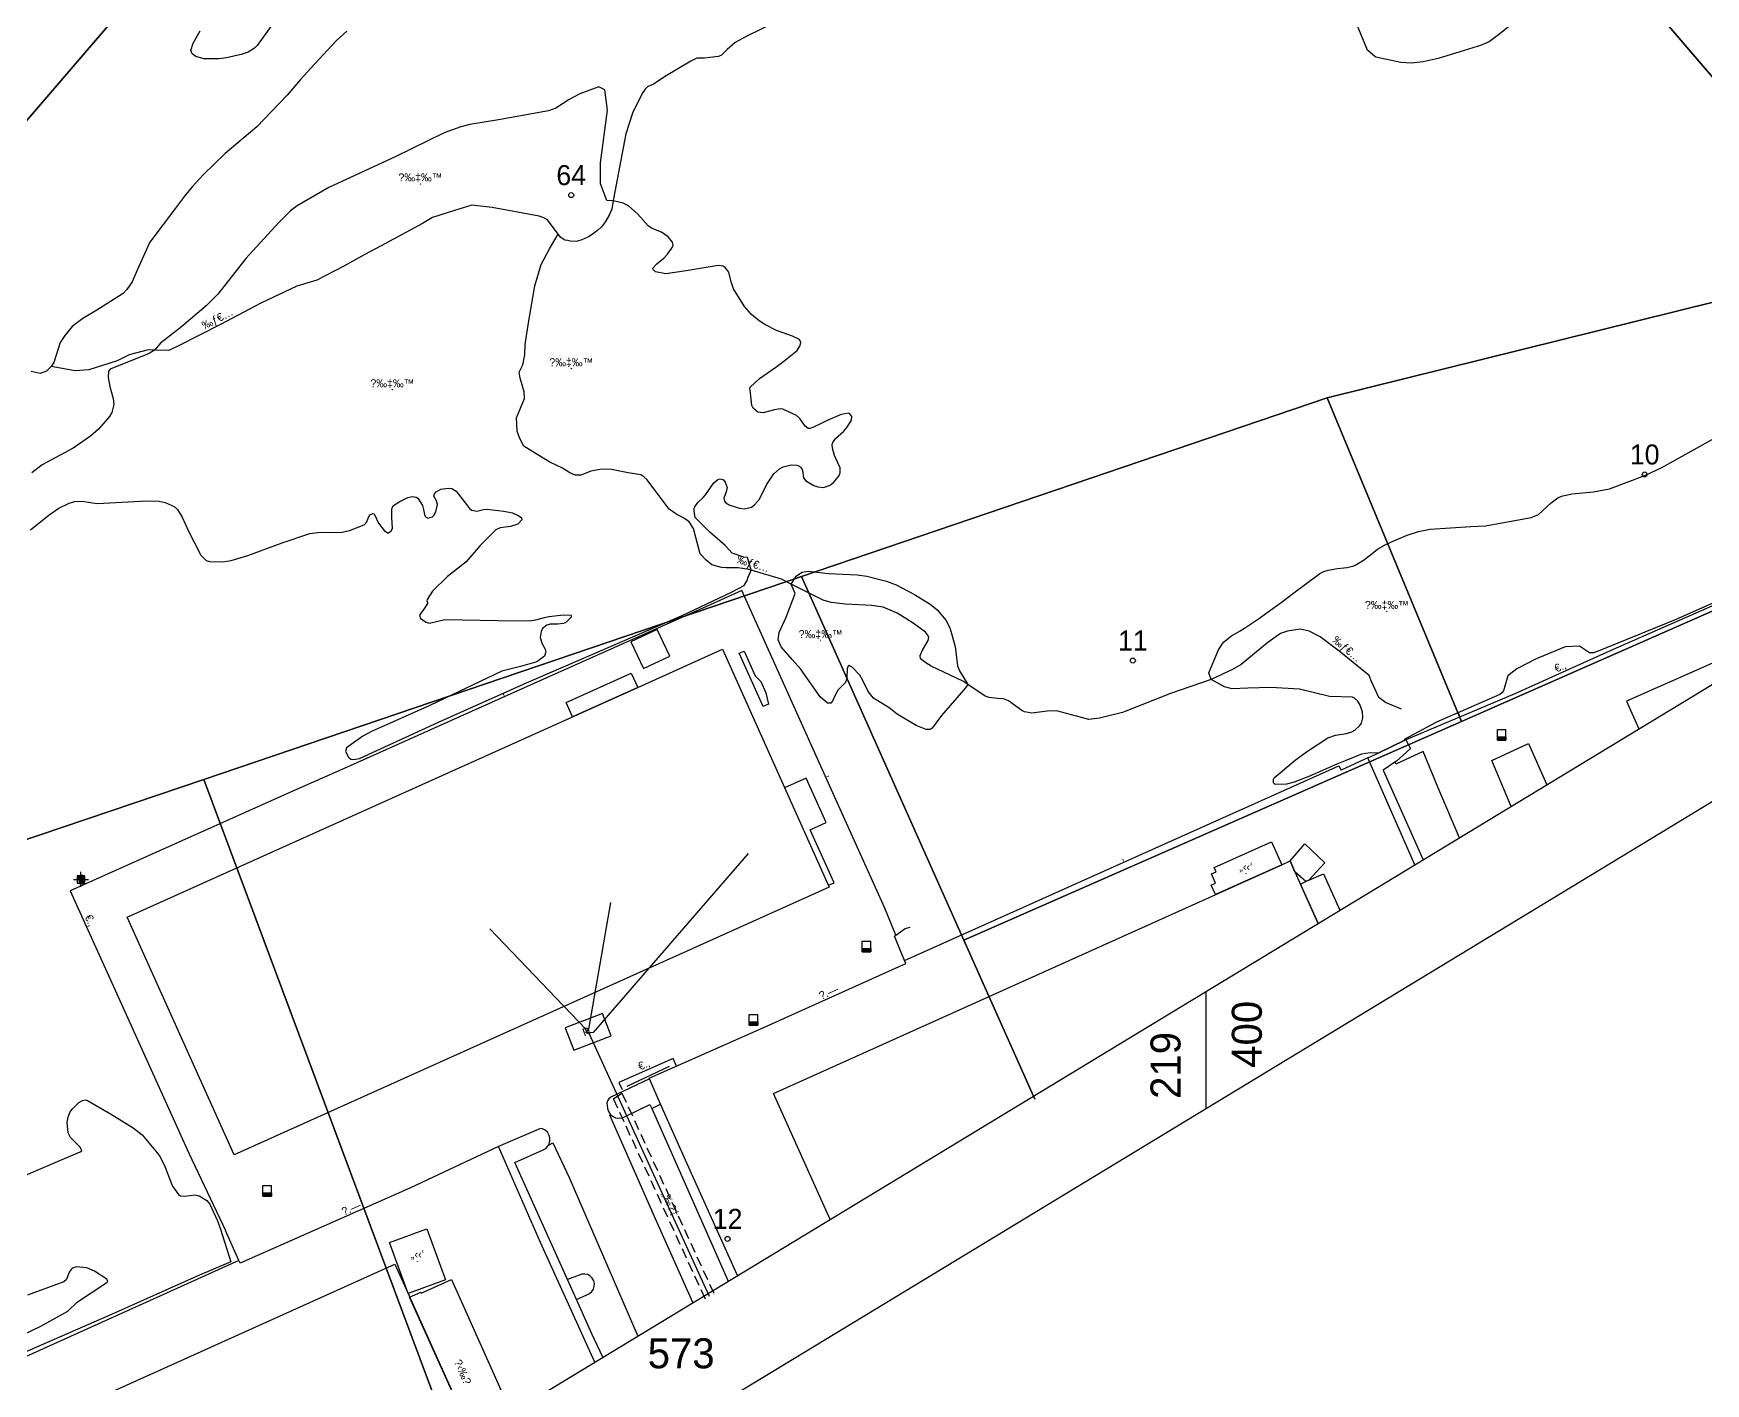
# Model space of a CAD drawing. Header units: metres. Extents: x 218299 to 220222, y 572714 to 574340.
# Drawn here: x 219282.7 to 219449.9, y 573100 to 573235 of the extents above; entities that cross this region are included whole.
import ezdxf
from ezdxf.enums import TextEntityAlignment as Align

# ---------------------------------------------------------------- set-up
doc = ezdxf.new("R2010")
doc.units = ezdxf.units.M
doc.header["$MEASUREMENT"] = 0
doc.header["$PDMODE"] = 66
doc.header["$PDSIZE"] = 0.75
doc.linetypes.add('DASH15', pattern=[1.5, 1, -0.5])
for name, color, linetype in [('1201', 7, 'Continuous'), ('1202', 7, 'Continuous'), ('1601', 44, 'LANDBORDER'), ('1602', 44, 'Continuous'), ('1603', 44, 'Continuous'), ('6151', 102, 'CABLEUNDEXIST03'), ('6241H', 7, 'Continuous'), ('6701', 7, 'DASH15'), ('A_POINTS', 2, 'Continuous'), ('M2200', 253, 'Continuous'), ('M2207', 253, 'Continuous'), ('M2209', 253, 'Continuous'), ('M2401', 7, 'Continuous'), ('M2404', 7, 'Continuous'), ('M2407', 253, 'Continuous'), ('M2408', 253, 'Continuous'), ('M2430', 253, 'Continuous'), ('M2601', 253, 'Continuous'), ('M2602', 253, 'Continuous'), ('M2605', 253, 'Continuous'), ('M2802', 253, 'Continuous'), ('M3001', 253, 'Continuous'), ('M4601', 253, 'Continuous'), ('M4611', 253, 'Continuous'), ('M5235', 253, 'Continuous')]:
    doc.layers.add(name, color=color, linetype=linetype)
doc.styles.add('HEBTXT', font='HEBTXT')
doc.styles.add('MAVAT_HEBTXT', font='HEBTXT')
doc.linetypes.add('CABLEUNDEXIST03', pattern='A,3.5,[222,elecad.shx,S=0.01,R=0,X=0,Y=0],1.5', length=5)
doc.linetypes.add('LANDBORDER', pattern='A,6.25,[208,elecad.shx,S=0.02,R=0,X=-0.6,Y=0],12.5,[208,elecad.shx,S=0.02,R=180,X=0.6,Y=0],6.25', length=25)

# ---------------------------------------------------------------- blocks, each defined once
blk = doc.blocks.new('6241H')
at = {"color": 0}
blk.add_lwpolyline([(-2, -1.2), (2, -1.2), (2, 1.2), (-2, 1.2)], close=True, dxfattribs=at)
at = {"color": 0, "linetype": 'ByBlock', "style": 'HEBTXT'}
blk.add_text('ח', height=0.9, dxfattribs=at).set_placement((0.23, -0.3), align=Align.RIGHT)
blk.add_attdef('PIL_NAME', (2.42, 1.83), '', height=1.7, dxfattribs=at)
at = {"color": 0, "linetype": 'ByBlock', "style": 'HEBTXT', "flags": 1}
for tag, p in [('TYPE', (2.43, -0.5)), ('MAP_TYPE', (2.42, -2.56))]:
    blk.add_attdef(tag, p, '', height=1.7, dxfattribs=at)
blk = doc.blocks.new('1603')
at = {"layer": 'A_POINTS'}
blk.add_circle((0, 0), 0.25, dxfattribs=at)
at = {"color": 0, "style": 'HEBTXT'}
blk.add_attdef('PARCEL_NUM', text='', height=2, dxfattribs=at).set_placement((0, 1), align=Align.CENTER)
at = {"color": 0, "style": 'HEBTXT', "flags": 1}
blk.add_attdef('LOT_NUM', text='', height=2, dxfattribs=at).set_placement((0, -2.5), align=Align.CENTER)
blk = doc.blocks.new('M2802')
blk.add_circle((0, 0), 0.025)
at = {"style": 'MAVAT_HEBTXT'}
blk.add_attdef('NAME', text='', height=0.8, dxfattribs=at).set_placement((0, 1.59), align=Align.MIDDLE)
blk = doc.blocks.new('M2601')
blk.add_circle((0, 0), 0.025)
at = {"style": 'MAVAT_HEBTXT'}
blk.add_attdef('NAME', text='', height=0.8, dxfattribs=at).set_placement((0, 1.59), align=Align.MIDDLE)
blk = doc.blocks.new('M2602')
blk.add_circle((0, 0), 0.025)
at = {"style": 'MAVAT_HEBTXT'}
blk.add_attdef('NAME', text='', height=0.8, dxfattribs=at).set_placement((0, 1.59), align=Align.MIDDLE)
blk = doc.blocks.new('M2605')
blk.add_circle((0, 0), 0.025)
at = {"style": 'MAVAT_HEBTXT'}
blk.add_attdef('NAME', text='', height=0.8, dxfattribs=at).set_placement((0, 1.59), align=Align.MIDDLE)
blk = doc.blocks.new('M3001')
blk.add_circle((0, 0), 0.025)
at = {"style": 'MAVAT_HEBTXT'}
blk.add_attdef('NAME', text='', height=0.8, dxfattribs=at).set_placement((0, 1.59), align=Align.MIDDLE)
blk = doc.blocks.new('M2207')
blk.add_circle((0, 0), 0.025)
at = {"style": 'MAVAT_HEBTXT'}
blk.add_attdef('NAME', text='', height=0.8, dxfattribs=at).set_placement((0, 1.59), align=Align.MIDDLE)
blk = doc.blocks.new('M2209')
blk.add_circle((0, 0), 0.025)
at = {"style": 'MAVAT_HEBTXT'}
blk.add_attdef('NAME', text='', height=0.8, dxfattribs=at).set_placement((0, 1.59), align=Align.MIDDLE)
blk = doc.blocks.new('M2430')
blk.add_circle((0, 0), 0.025)
at = {"style": 'MAVAT_HEBTXT'}
blk.add_attdef('NAME', text='', height=0.8, dxfattribs=at).set_placement((0, 1.25), align=Align.MIDDLE)
blk = doc.blocks.new('M4611')
for p, q in [((-1.07, 0.55), (-1.07, 0.77)), ((-1, 0.57), (-0.52, 0.57)), ((-0.95, 0.86), (-0.54, 0.86)), ((-0.88, 1), (-0.51, 1)), ((-0.77, 1.07), (-0.5, 1.07)), ((-0.77, 0.25), (-0.5, 0.25)), ((-0.5, 1.07), (-0.5, 1.13)), ((-0.5, -1.5), (-0.5, 1.06)), ((-0.2, 1.43), (0.44, 1.43)), ((-0.04, 1.28), (-0.04, -1.47)), ((0.41, 1.29), (0.41, -1.46)), ((0.64, -1.47), (0.64, 1.16)), ((0.74, 1.13), (0.74, -1.5)), ((0.74, 1.07), (0.95, 1.07)), ((0.74, 0.25), (0.95, 0.25)), ((1.03, 1), (0.77, 1)), ((1.16, 0.85), (0.78, 0.85)), ((1.2, 0.55), (0.79, 0.55)), ((1.25, 0.55), (1.25, 0.77)), ((0.74, -1.5), (-0.5, -1.5))]:
    blk.add_line(p, q)
for centre, start, end in [((-0.77, 0.77), 90, 180), ((-0.77, 0.55), 180, 270), ((-0.2, 1.13), 90, 180), ((0.44, 1.13), 0, 90), ((0.95, 0.77), 0, 90), ((0.95, 0.55), 270, 0)]:
    blk.add_arc(centre, 0.3, start, end)
blk.add_point((0, 0))
at = {"style": 'MAVAT_HEBTXT', "flags": 1}
for tag, p in [('MARK', (0.08, 2.68)), ('HEIGHT', (0.08, -2.76)), ('NAME', (0.08, -5.32)), ('DIAMETER', (0.08, -7.89))]:
    blk.add_attdef(tag, text='', height=0.8, dxfattribs=at).set_placement(p, align=Align.MIDDLE)
blk = doc.blocks.new('*U89')
at = {"linetype": 'Continuous'}
for p, q in [((-0.85, 0), (-0.85, -0.66)), ((0.85, 0), (0.85, -0.66))]:
    blk.add_line(p, q, dxfattribs=at)
blk.add_solid([(-0.85, 0), (-0.85, -0.66), (0.85, -0.66)], dxfattribs=at)
at = {"linetype": 'Continuous', "extrusion": (0, 0, -1)}
blk.add_solid([(0.85, 0), (-0.85, 0), (-0.85, -0.66)], dxfattribs=at)
blk = doc.blocks.new('M5235')
for points in [[(-0.85, 1.47), (0.85, 1.47)], [(-0.85, -0.66), (-0.85, 1.47)], [(-0.85, 0), (0.85, 0)], [(0.85, -0.66), (0.85, 1.47)], [(-0.85, -0.66), (0.85, -0.66)]]:
    blk.add_lwpolyline(points)
at = {"linetype": 'Continuous'}
blk.add_blockref('*U89', (0, 0), dxfattribs=at)
at = {"style": 'MAVAT_HEBTXT', "flags": 1}
for tag, p in [('MARK', (0, 2.72)), ('HEIGHT', (0, -1.92)), ('NAME', (0, -4.48))]:
    blk.add_attdef(tag, text='', height=0.8, dxfattribs=at).set_placement(p, align=Align.MIDDLE)
blk = doc.blocks.new('111')
at = {"layer": 'M2200'}
for points in [[(219463.53, 573177.76, 587.2), (219442.03, 573168.26, 587.14), (219443.26, 573165.47, 587.14)], [(219356.75, 573129.02, 583.94), (219407.55, 573151.89, 583.85), (219408.39, 573152.27, 583.85), (219408.88, 573151.18, 583.85), (219411.2, 573146.03, 583.85)], [(219362.41, 573116.44, 583.94), (219356.75, 573129.02, 583.94)], [(219267.24, 573088.72, 580.78), (219318.87, 573111.97, 580.78), (219320.2, 573109.02, 580.78), (219320.3, 573108.8, 580.78), (219320.36, 573108.67, 580.78), (219320.4, 573108.58, 580.78), (219326.63, 573094.74, 580.78)]]:
    blk.add_polyline3d(points, dxfattribs=at)
blk.add_polyline3d([(219292.12, 573146.67, 582.19), (219343.17, 573169.63, 582.19), (219351.63, 573173.43, 582.19), (219362.32, 573149.66, 582.19), (219302.82, 573122.89, 582.19), (219292.12, 573146.67, 582.19)], close=True, dxfattribs=at)
at = {"layer": 'M2207'}
for points in [[(219343.17, 573169.63, 576.25), (219336.65, 573166.69, 576.25), (219336, 573168.12, 576.15), (219342.52, 573171.06, 576.15), (219343.17, 573169.63, 576.25)], [(219407.55, 573151.89, 579.98), (219400.93, 573148.91, 579.98), (219400.5, 573149.86, 579.74), (219400.93, 573150.05, 579.74), (219400.52, 573150.97, 579.58), (219401, 573151.19, 579.58), (219400.81, 573151.61, 579.5), (219406.52, 573154.18, 579.5)], [(219411.85, 573152.09, 578.16), (219410.27, 573150.34, 578.25), (219409.97, 573150.21, 578.25), (219408.88, 573151.18, 578.25), (219408.39, 573152.27, 578.25), (219409.88, 573153.98, 578.25)], [(219322.08, 573115.51, 575.91), (219323.95, 573110.39, 575.91), (219320.2, 573109.02, 575.91), (219318.33, 573114.14, 575.91), (219322.08, 573115.51, 575.91)]]:
    blk.add_polyline3d(points, close=True, dxfattribs=at)
blk.add_polyline3d([(219411.2, 573146.03, 578.45), (219409.43, 573149.96, 578.45), (219409.97, 573150.21, 578.43), (219410.27, 573150.34, 578.42), (219411.72, 573150.99, 578.36), (219413.36, 573147.34, 578.36)], dxfattribs=at)
at = {"layer": 'M2209'}
blk.add_polyline3d([(219325.36, 573097.55, 574.86), (219320.36, 573108.67, 574.86), (219321.47, 573109.17, 574.89), (219321.52, 573109.07, 574.89), (219324.53, 573110.42, 574.84), (219329.49, 573099.41, 574.92)], close=True, dxfattribs=at)
at = {"layer": 'M2401'}
for points in [[(219420.44, 573163.53, 576.45), (219419.02, 573162.25, 576.45), (219418.85, 573162.14, 576.45), (219417.7, 573161.35, 576.49), (219421.71, 573152.4, 576.67)], [(219344.33, 573130.49, 573.56), (219340.48, 573128.66, 573.57), (219340.29, 573128.5, 573.57), (219340.15, 573128.29, 573.57), (219340.09, 573128.05, 573.57), (219340.1, 573127.86, 573.57), (219340.13, 573127.54, 573.57), (219340.23, 573127.24, 573.58), (219340.41, 573126.97, 573.58), (219340.49, 573126.9, 573.58), (219340.65, 573126.76, 573.58), (219340.93, 573126.61, 573.59), (219340.94, 573126.61, 573.59), (219341.26, 573126.57, 573.59), (219341.59, 573126.61, 573.59), (219341.77, 573126.67, 573.59), (219344.39, 573127.91, 573.71), (219344.56, 573127.54, 573.71), (219348.68, 573118.25, 573.62), (219352.22, 573110.26, 573.56)], [(219339.68, 573102.66, 573.51), (219338.59, 573105.01, 573.54), (219337.03, 573108.43, 573.51), (219338.08, 573108.91, 573.54), (219338.35, 573109.03, 573.54), (219338.57, 573109.22, 573.54), (219338.73, 573109.46, 573.54), (219338.82, 573109.74, 573.54), (219338.83, 573110.03, 573.54), (219338.76, 573110.31, 573.54), (219338.62, 573110.57, 573.54), (219338.41, 573110.77, 573.54), (219338.16, 573110.92, 573.54), (219337.87, 573110.98, 573.54), (219337.58, 573110.97, 573.54), (219337.31, 573110.88, 573.54), (219336.13, 573110.44, 573.55), (219330.89, 573122.12, 573.48), (219333.7, 573123.38, 573.43), (219333.96, 573123.53, 573.44), (219334.17, 573123.75, 573.45), (219334.23, 573123.86, 573.45), (219334.32, 573124.01, 573.46), (219334.39, 573124.3, 573.46), (219334.38, 573124.6, 573.47), (219334.29, 573124.89, 573.47), (219334.13, 573125.15, 573.47), (219333.91, 573125.35, 573.47), (219333.64, 573125.49, 573.47), (219333.43, 573125.54, 573.46), (219329.24, 573123.72, 573.36)]]:
    blk.add_polyline3d(points, dxfattribs=at)
at = {"layer": 'M2404'}
for points in [[(219420.44, 573163.53, 576.45), (219419.02, 573162.25, 576.45), (219418.85, 573162.14, 576.45), (219417.7, 573161.35, 576.49), (219421.71, 573152.4, 576.67)], [(219344.33, 573130.49, 573.56), (219340.48, 573128.66, 573.57), (219340.29, 573128.5, 573.57), (219340.15, 573128.29, 573.57), (219340.09, 573128.05, 573.57), (219340.1, 573127.86, 573.57), (219340.13, 573127.54, 573.57), (219340.23, 573127.24, 573.58), (219340.41, 573126.97, 573.58), (219340.49, 573126.9, 573.58), (219340.65, 573126.76, 573.58), (219340.93, 573126.61, 573.59), (219340.94, 573126.61, 573.59), (219341.26, 573126.57, 573.59), (219341.59, 573126.61, 573.59), (219341.77, 573126.67, 573.59), (219344.39, 573127.91, 573.71), (219344.56, 573127.54, 573.71), (219348.68, 573118.25, 573.62), (219352.22, 573110.26, 573.56)], [(219339.68, 573102.66, 573.51), (219338.59, 573105.01, 573.54), (219337.03, 573108.43, 573.51), (219338.08, 573108.91, 573.54), (219338.35, 573109.03, 573.54), (219338.57, 573109.22, 573.54), (219338.73, 573109.46, 573.54), (219338.82, 573109.74, 573.54), (219338.83, 573110.03, 573.54), (219338.76, 573110.31, 573.54), (219338.62, 573110.57, 573.54), (219338.41, 573110.77, 573.54), (219338.16, 573110.92, 573.54), (219337.87, 573110.98, 573.54), (219337.58, 573110.97, 573.54), (219337.31, 573110.88, 573.54), (219336.13, 573110.44, 573.55), (219330.89, 573122.12, 573.48), (219333.7, 573123.38, 573.43), (219333.96, 573123.53, 573.44), (219334.17, 573123.75, 573.45), (219334.23, 573123.86, 573.45), (219334.32, 573124.01, 573.46), (219334.39, 573124.3, 573.46), (219334.38, 573124.6, 573.47), (219334.29, 573124.89, 573.47), (219334.13, 573125.15, 573.47), (219333.91, 573125.35, 573.47), (219333.64, 573125.49, 573.47), (219333.43, 573125.54, 573.46), (219329.24, 573123.72, 573.36)]]:
    blk.add_polyline3d(points, dxfattribs=at)
at = {"layer": 'M2407'}
for points in [[(219342.48, 573174.19, 572.94), (219343.74, 573171.52, 572.94), (219346.36, 573172.75, 572.94), (219345.1, 573175.42, 572.91), (219342.48, 573174.19, 572.94)], [(219355.69, 573167.71, 573.27), (219353.29, 573173.03, 573.14), (219353.79, 573173.25, 573.14), (219354.9, 573170.78, 573.17), (219355.46, 573170.21, 573.17), (219355.96, 573169.08, 573.23), (219356.24, 573167.96, 573.24), (219355.69, 573167.71, 573.27)], [(219362.24, 573149.85, 573.39), (219362.79, 573150.09, 573.39), (219360.4, 573155.39, 573.39), (219362.01, 573156.12, 573.39), (219360.01, 573160.56, 573.39), (219357.85, 573159.59, 573.39)]]:
    blk.add_polyline3d(points, dxfattribs=at)
at = {"layer": 'M2408'}
for points in [[(219344.56, 573127.54, 573.71), (219345.45, 573127.95, 573.71)], [(219337.03, 573108.43, 573.51), (219336.13, 573110.44, 573.55)]]:
    blk.add_polyline3d(points, dxfattribs=at)
at = {"layer": 'M2430'}
for points in [[(219425.32, 573154.59, 576.47), (219423.38, 573159.19, 576.36), (219421.7, 573163.23, 576.3), (219418.97, 573161.94, 576.3), (219418.85, 573162.14, 576.3)], [(219430.5, 573157.73, 576.5), (219428.56, 573162.3, 576.45), (219432.22, 573164.01, 576.54), (219434.06, 573159.89, 576.61)], [(219348.69, 573108.12, 573.42), (219344.8, 573116.79, 573.42), (219340.37, 573126.85, 573.36), (219340.49, 573126.9, 573.36)], [(219334.23, 573123.86, 573.33), (219334.66, 573124.1, 573.33), (219336.3, 573120.63, 573.33), (219343.17, 573104.77, 573.19)]]:
    blk.add_polyline3d(points, dxfattribs=at)
at = {"layer": 'M2601'}
for points in [[(219368.97, 573144.84, 575.21), (219367.87, 573147.56, 575.36), (219362.51, 573159.46, 575.3), (219353.57, 573179.31, 575.16), (219350.03, 573177.7, 575.22), (219333.69, 573170.41, 575.31), (219314.1, 573161.65, 574.77), (219314.1, 573161.65, 574.77)], [(219430.87, 573168.98, 578.01), (219419.95, 573164.39, 577.95), (219419.95, 573164.39, 577.95)], [(219369.85, 573142.32, 576.83), (219413.25, 573161.79, 577.62), (219413.5, 573161.35, 577.62)], [(219303.28, 573112.33, 574.31), (219258.59, 573092.17, 573.53), (219258.59, 573092.17, 573.53)]]:
    blk.add_polyline3d(points, dxfattribs=at)
at = {"layer": 'M2602'}
for points in [[(219493.95, 573196.84, 578.76), (219473.53, 573187.85, 578.13), (219440.39, 573173.27, 577.65), (219440.39, 573173.27, 577.65)], [(219440.39, 573173.27, 577.2), (219430.87, 573168.98, 577.26), (219430.87, 573168.98, 577.26)], [(219314.1, 573161.65, 572.76), (219308.75, 573159.3, 572.73), (219286.43, 573149.3, 572.99), (219290.92, 573139.34, 573.02), (219298.27, 573123.06, 572.94), (219301.93, 573115.33, 572.85)], [(219416.17, 573162.57, 577.53), (219413.5, 573161.35, 577.53), (219413.5, 573161.35, 577.53)], [(219347.05, 573131.77, 574.6), (219346.71, 573132.54, 574.6), (219341.29, 573130.14, 574.6), (219341.62, 573129.41, 574.6)]]:
    blk.add_polyline3d(points, dxfattribs=at)
at = {"layer": 'M2605'}
for points in [[(219416.17, 573162.57, 576.42), (219417.19, 573163.06, 576.43), (219419.86, 573164.35, 576.45), (219419.87, 573164.35, 576.45), (219419.95, 573164.39, 576.45), (219420.44, 573163.53, 576.45)], [(219420.88, 573151.9, 576.66), (219416.17, 573162.57, 576.42)], [(219353.14, 573110.82, 574.73), (219347.93, 573122.37, 574.89), (219345.45, 573127.95, 574.88), (219344.33, 573130.49, 574.88), (219344.3, 573130.56, 574.88), (219355.9, 573135.7, 574.88), (219369.97, 573142.02, 574.82), (219369.85, 573142.32, 574.82), (219368.85, 573144.75, 574.82), (219368.97, 573144.84, 574.79), (219369.92, 573145.51, 574.58), (219370.4, 573145.66, 574.58)], [(219329.24, 573123.72, 573.06), (219320.46, 573119.61, 573.03), (219303.41, 573112.07, 572.73), (219303.28, 573112.33, 572.73), (219301.93, 573115.33, 572.69)], [(219338.87, 573102.17, 573.48), (219333.43, 573114.12, 573.54), (219329.24, 573123.72, 573.36)]]:
    blk.add_polyline3d(points, dxfattribs=at)
at = {"layer": 'M2802'}
for points in [[(219307.18, 573236.65, 565.72), (219305.1, 573233.79, 565.63), (219304.84, 573233.52, 565.63), (219304.22, 573233.14, 565.61), (219303.52, 573232.89, 565.59), (219302.04, 573232.57, 565.57), (219301.29, 573232.46, 565.59), (219299.78, 573232.47, 565.66), (219298.97, 573232.68, 565.72), (219298.61, 573232.95, 565.75), (219298.48, 573233.29, 565.79), (219298.71, 573234.03, 565.87), (219299.42, 573235.27, 566.01)], [(219282.45, 573185.39, 565.73), (219284.32, 573186.87, 565.79), (219285.29, 573187.54, 565.84), (219286.33, 573188.05, 565.9), (219286.88, 573188.22, 565.94), (219287.63, 573188.24, 566.04), (219288.64, 573188.06, 566.23), (219289.15, 573188.01, 566.3), (219294.05, 573188.28, 566.54), (219295.3, 573188.23, 566.69), (219295.91, 573188.11, 566.77), (219296.8, 573187.71, 566.87), (219297.16, 573187.4, 566.89), (219297.62, 573186.63, 566.93), (219298.21, 573185.31, 567.02), (219299.49, 573182.83, 567.17), (219300.02, 573182.31, 567.18), (219300.35, 573182.2, 567.2), (219301.63, 573182.17, 567.27), (219302.5, 573182.3, 567.32), (219304.19, 573182.8, 567.41), (219307.61, 573184.09, 567.47), (219310.38, 573185, 567.53), (219311.44, 573185.14, 567.58), (219312.88, 573185.11, 567.68), (219313.6, 573185.15, 567.74), (219314.36, 573185.31, 567.8), (219315.82, 573185.88, 567.92), (219316.08, 573186.18, 567.91), (219316.29, 573186.71, 567.85), (219316.45, 573186.92, 567.83), (219316.69, 573187.02, 567.82), (219316.8, 573186.98, 567.83), (219317.24, 573186.04, 568.16), (219317.82, 573185.32, 568.33), (219318.14, 573185.06, 568.37), (219318.26, 573185.06, 568.37), (219318.51, 573185.27, 568.37), (219318.63, 573185.51, 568.37), (219318.57, 573186.61, 568.1), (219318.58, 573187.52, 567.8), (219318.74, 573187.8, 567.76), (219319.37, 573188.2, 567.8), (219320.19, 573188.62, 567.86), (219320.62, 573188.71, 567.89), (219321.01, 573188.64, 567.93), (219321.18, 573188.53, 567.95), (219321.65, 573187.81, 568.07), (219321.76, 573187.42, 568.21), (219321.85, 573186.9, 568.47), (219321.94, 573186.66, 568.52), (219322.18, 573186.54, 568.5), (219322.63, 573186.66, 568.47), (219322.79, 573186.81, 568.46), (219322.98, 573187.17, 568.42), (219323.15, 573187.92, 568.34), (219323.03, 573188.27, 568.21), (219323.03, 573188.27, 568.21), (219322.78, 573188.74, 567.95), (219322.83, 573188.97, 567.89), (219323.01, 573189.17, 567.87), (219323.49, 573189.44, 567.89), (219324.2, 573189.55, 567.94), (219324.56, 573189.5, 567.99), (219325.01, 573189.25, 568.07), (219325.81, 573188.22, 568.61), (219326.03, 573187.92, 568.61), (219326.35, 573187.52, 568.57), (219326.57, 573187.34, 568.58), (219327.08, 573187.23, 568.62), (219327.75, 573187.42, 568.68), (219328.09, 573187.45, 568.7), (219329.79, 573187.24, 568.72), (219330.65, 573187.06, 568.73), (219331.29, 573186.77, 568.73), (219331.54, 573186.57, 568.73), (219331.57, 573186.37, 568.73), (219331.19, 573185.94, 568.73), (219330.44, 573185.71, 568.73), (219329.41, 573185.59, 568.73), (219328.98, 573185.36, 568.73), (219327.42, 573183.81, 568.73), (219325.96, 573182.15, 568.67), (219324.13, 573180.72, 568.61), (219322.66, 573179.25, 568.55), (219322.11, 573178.42, 568.62), (219322.08, 573178.27, 568.77), (219322.14, 573178.1, 569.1), (219322.14, 573178, 569.23), (219321.84, 573177.53, 569.57), (219321.35, 573176.83, 569.94), (219321.44, 573176.52, 570.04), (219322.02, 573176.13, 570.12), (219322.36, 573176.06, 570.16), (219323.87, 573176.41, 570.4), (219329.18, 573176.32, 570.7), (219332.32, 573176.29, 571.24), (219332.97, 573176.38, 571.31), (219333.83, 573176.62, 571.38), (219334.26, 573176.72, 571.42), (219335.74, 573176.88, 571.61), (219336.46, 573176.83, 571.72), (219336.52, 573176.8, 571.74), (219336.51, 573176.66, 571.8), (219335.97, 573176.11, 571.96), (219335.73, 573176.01, 571.99), (219335.19, 573175.95, 572.05), (219334.42, 573175.94, 572.11), (219334.07, 573175.86, 572.13), (219333.65, 573175.52, 572.17), (219333.5, 573175.22, 572.19), (219333.4, 573174.61, 572.23), (219333.6, 573173.99, 572.33), (219333.9, 573173.45, 572.45), (219333.97, 573173.17, 572.5), (219333.83, 573172.76, 572.53), (219333.09, 573172.17, 572.53), (219331.45, 573171.7, 572.53), (219329.57, 573171.25, 572.53), (219322.37, 573167.83, 572.59), (219316.56, 573165.21, 572.65), (219315.67, 573164.74, 572.62), (219314.06, 573163.59, 572.53), (219313.96, 573163.23, 572.56), (219314.24, 573162.64, 572.64), (219314.48, 573162.46, 572.65), (219314.76, 573162.4, 572.65), (219315.33, 573162.53, 572.65), (219323.23, 573166.14, 572.74), (219332.03, 573170.09, 572.68), (219347.61, 573176.82, 572.74), (219352.55, 573179.13, 573.28), (219353.79, 573179.8, 573.25), (219354.1, 573180.32, 573.19), (219354.21, 573180.64, 573.22), (219354.52, 573181.35, 573.1), (219354.15, 573182.6, 573.19), (219353.76, 573182.64, 573.13), (219352.6, 573183.06, 573.04), (219351.92, 573183.82, 572.95), (219351.37, 573184.29, 572.86), (219350.36, 573185.15, 572.26), (219348.9, 573186.6, 571.24), (219348.83, 573187.05, 571.15), (219348.81, 573187.26, 571.19), (219348.82, 573187.53, 571.31), (219348.87, 573187.67, 571.33), (219349.19, 573188.12, 571.19), (219349.7, 573188.6, 570.93), (219349.93, 573188.86, 570.85), (219350.77, 573190.06, 570.7), (219351.17, 573190.4, 570.67), (219351.42, 573190.49, 570.67), (219351.73, 573190.39, 570.7), (219351.91, 573190.14, 570.77), (219352.09, 573189.62, 571.03), (219352.02, 573189.16, 571.31), (219351.78, 573188.54, 571.68), (219351.84, 573188.23, 571.87), (219351.98, 573188.06, 571.99), (219352.37, 573187.85, 572.22), (219353.35, 573187.53, 572.56), (219353.85, 573187.48, 572.66), (219354.55, 573187.65, 572.73), (219354.85, 573187.86, 572.73), (219355.34, 573188.43, 572.61), (219356.04, 573189.87, 572.1), (219356.78, 573190.98, 571.5), (219357.33, 573191.46, 571.26), (219357.71, 573191.67, 571.22), (219358.51, 573191.86, 571.26), (219359.06, 573191.84, 571.3), (219359.33, 573191.74, 571.35), (219359.49, 573191.62, 571.41), (219359.63, 573191.31, 571.58), (219359.75, 573190.56, 572.01), (219359.98, 573190.27, 572.19), (219360.77, 573189.81, 572.47), (219361.16, 573189.66, 572.57), (219361.75, 573189.6, 572.67), (219362.42, 573189.85, 572.64), (219362.74, 573190.1, 572.52), (219363.28, 573190.74, 572.13), (219363.4, 573191.06, 571.92), (219363.4, 573191.56, 571.62), (219362.85, 573192.8, 570.99), (219362.64, 573193.54, 570.82), (219362.62, 573193.91, 570.78), (219362.68, 573194.12, 570.77), (219362.95, 573194.51, 570.76), (219363.77, 573195.23, 570.75), (219364.12, 573195.63, 570.72), (219364.53, 573196.35, 570.62), (219364.56, 573196.71, 570.57), (219364.37, 573196.98, 570.55), (219364.23, 573197.03, 570.54), (219363.52, 573196.89, 570.52), (219362.12, 573196.31, 570.48), (219361.52, 573196.02, 570.43), (219360.74, 573195.63, 570.33), (219360.36, 573195.51, 570.3), (219360.19, 573195.52, 570.3), (219359.9, 573195.74, 570.29), (219359.36, 573196.52, 570.28), (219359.04, 573196.82, 570.27), (219357.67, 573197.44, 570.21), (219357.4, 573197.48, 570.2), (219356.85, 573197.38, 570.15), (219355.72, 573197.06, 570.04), (219355.17, 573197.15, 570), (219354.69, 573197.55, 570.02), (219354.58, 573197.82, 570.03), (219354.45, 573199.06, 569.94), (219354.4, 573199.27, 569.85), (219354.36, 573199.53, 569.66), (219354.4, 573199.64, 569.61), (219355.33, 573200.52, 569.57), (219356.97, 573201.65, 569.56), (219357.76, 573202.23, 569.52), (219359.11, 573203.31, 569.4), (219359.42, 573203.8, 569.37), (219359.48, 573204.09, 569.35), (219359.35, 573204.41, 569.31), (219358.65, 573204.75, 569.13), (219357.05, 573205.31, 568.92), (219355.87, 573205.9, 568.65), (219355.32, 573206.26, 568.51), (219354.54, 573206.91, 568.32), (219353.85, 573207.7, 568.18), (219352.75, 573209.46, 567.9), (219352.52, 573210.17, 567.76), (219352.26, 573211.15, 567.57), (219351.92, 573211.59, 567.48), (219351.69, 573211.74, 567.45), (219351.19, 573211.79, 567.39), (219348.01, 573211.26, 567.12), (219345.96, 573210.98, 566.88), (219344.93, 573211.18, 566.82), (219344.7, 573211.41, 566.82), (219344.69, 573211.53, 566.82), (219345.06, 573211.98, 566.82), (219345.82, 573212.57, 566.82), (219346.15, 573212.93, 566.82), (219346.59, 573213.54, 566.77), (219346.71, 573213.84, 566.73), (219346.65, 573214.12, 566.69), (219346.2, 573214.66, 566.61), (219345.54, 573215.13, 566.5), (219344.62, 573215.51, 566.34), (219344.22, 573215.78, 566.25), (219343.16, 573216.93, 565.86), (219342.24, 573217.77, 565.81), (219341.7, 573218.03, 565.76), (219340.7, 573218.27, 565.55), (219340.06, 573218.29, 565.72), (219339.43, 573219.97, 565.66), (219339.44, 573222.05, 565.66), (219340.13, 573227.32, 565.75), (219339.89, 573229.35, 565.81), (219339.28, 573229.67, 565.81), (219337.37, 573228.97, 565.9), (219336.32, 573228.39, 565.93), (219334.97, 573227.52, 565.91), (219334.23, 573227.26, 565.9), (219329.23, 573226.38, 565.87), (219326.37, 573225.9, 565.84), (219325.49, 573225.68, 565.82), (219323.8, 573225.07, 565.79), (219318.91, 573222.68, 565.66), (219312.28, 573219.61, 565.52), (219309.1, 573217.78, 565.45), (219308.43, 573217.27, 565.42), (219307.26, 573216.07, 565.36), (219303.98, 573212.49, 565.3), (219301.18, 573208.94, 565.3), (219300.02, 573207.78, 565.28), (219297.53, 573205.67, 565.24), (219295.43, 573204.03, 565.26), (219294.86, 573203.35, 565.08), (219294.32, 573203.02, 565.19), (219290.41, 573201.44, 565.19), (219290.24, 573201.24, 565.19), (219290.22, 573200.62, 565.19), (219290.38, 573199.71, 565.23), (219290.73, 573198.5, 565.34), (219290.77, 573197.89, 565.37), (219290.58, 573197.09, 565.37), (219290.35, 573196.7, 565.37), (219289.24, 573195.43, 565.35), (219288.45, 573194.74, 565.34), (219286.73, 573193.53, 565.31), (219283.61, 573191.88, 565.22), (219282.58, 573191.06, 565.15)], [(219459.45, 573181.95, 576.81), (219446.91, 573176.39, 576.48), (219439.19, 573173.23, 576.33), (219438.74, 573173.08, 576.33), (219438.33, 573173.08, 576.33), (219437.34, 573173.75, 576.3), (219435.88, 573173.68, 576.21), (219432.92, 573172.46, 576.15), (219431.07, 573171.47, 576.18), (219430.18, 573170.79, 576.24), (219429.73, 573169.29, 576.39), (219429.58, 573169.08, 576.39), (219429.37, 573168.93, 576.39), (219423.04, 573166.16, 576.15), (219419.8, 573164.42, 576.18), (219419.86, 573164.35, 576.45), (219417.19, 573163.06, 576.43), (219416.39, 573163.09, 575.98), (219415.52, 573162.95, 575.68), (219413.89, 573162.29, 575.32), (219413.07, 573161.94, 575.26), (219410.28, 573160.73, 575.29), (219408.79, 573160.15, 575.29), (219408.02, 573159.95, 575.29), (219406.9, 573159.91, 575.29), (219406.74, 573160.07, 575.29), (219406.72, 573160.45, 575.29), (219406.8, 573160.59, 575.29), (219408.89, 573162.35, 575.35), (219410.02, 573163.18, 575.38), (219412.18, 573164.58, 575.44), (219412.94, 573164.84, 575.46), (219414.02, 573165.02, 575.49), (219414.55, 573165.18, 575.5), (219414.86, 573165.35, 575.51), (219415.37, 573165.81, 575.5), (219415.52, 573166.04, 575.51), (219415.66, 573166.58, 575.52), (219415.64, 573167.17, 575.54), (219415.37, 573167.93, 575.56), (219415.15, 573168.26, 575.56), (219414.84, 573168.56, 575.57), (219414.64, 573168.64, 575.56), (219412.32, 573168.73, 575.44), (219409.34, 573169.45, 575.32), (219406.46, 573169.61, 575.2), (219404.18, 573169.54, 575.08), (219402.59, 573169.47, 574.95), (219401.85, 573169.67, 574.88), (219400.51, 573170.41, 574.77), (219400.28, 573171.09, 574.87), (219401.22, 573173.38, 574.99), (219401.75, 573174.16, 575.03), (219402.52, 573174.77, 575.04), (219403.39, 573175.29, 575.05), (219403.83, 573175.55, 575.05), (219404.25, 573175.82, 575.05), (219405.22, 573176.49, 575.05), (219406.2, 573177.17, 575.05), (219407.5, 573178.11, 575.1), (219408.78, 573179.09, 575.15), (219410.05, 573180.06, 575.21), (219411.36, 573181, 575.26), (219411.76, 573181.22, 575.28), (219412.2, 573181.36, 575.29), (219413.14, 573181.5, 575.31), (219414.09, 573181.61, 575.33), (219414.76, 573181.79, 575.35), (219414.97, 573181.88, 575.35), (219415.72, 573182.33, 575.37), (219416.42, 573182.88, 575.38), (219417.14, 573183.43, 575.4), (219417.91, 573183.89, 575.41), (219418.45, 573184.14, 575.43), (219419, 573184.39, 575.44), (219420.1, 573184.85, 575.47), (219421.23, 573185.22, 575.5), (219422.4, 573185.43, 575.53), (219426.45, 573185.72, 575.59), (219427.94, 573185.78, 575.66), (219432.51, 573186.61, 575.88), (219433.24, 573186.92, 575.91), (219434.5, 573188.07, 575.92), (219435.16, 573188.58, 575.93), (219435.53, 573188.74, 575.94), (219436.57, 573188.97, 576), (219438.74, 573189.17, 576.2), (219440.33, 573189.49, 576.3), (219443.85, 573190.81, 576.33), (219445.57, 573191.61, 576.36), (219450.84, 573194.55, 576.6)], [(219280.33, 573120.16, 571.05), (219284.69, 573122.04, 571.23), (219287.43, 573123.18, 571.29), (219287.57, 573123.31, 571.29), (219287.43, 573123.67, 571.29), (219286.46, 573124.62, 571.28), (219286.21, 573125.11, 571.29), (219286.13, 573126.14, 571.32), (219286.2, 573126.68, 571.36), (219286.42, 573127.2, 571.39), (219286.61, 573127.45, 571.41), (219287.29, 573128.13, 571.46), (219287.64, 573128.34, 571.49), (219287.98, 573128.38, 571.55), (219288.15, 573128.32, 571.59), (219290.45, 573127, 572.19), (219292.72, 573125.6, 572.79), (219293.6, 573124.88, 572.92), (219295.12, 573123.11, 572.91), (219295.42, 573122.69, 572.92), (219295.87, 573121.74, 572.95), (219296.64, 573119.76, 573.01), (219297.26, 573118.93, 573.03), (219297.45, 573118.81, 573.03), (219297.89, 573118.75, 573.03), (219298.88, 573118.89, 573), (219299.32, 573118.8, 572.97), (219300.09, 573118.32, 572.89), (219300.38, 573117.96, 572.85), (219301.15, 573116.29, 572.75), (219301.45, 573115.45, 572.61), (219302.49, 573112.2, 571.77), (219299.12, 573110.76, 571.77), (219290.61, 573106.97, 571.71), (219281.14, 573102.82, 571.53)], [(219274.44, 573101.43, 571.53), (219283.48, 573105.77, 571.71), (219286.18, 573107.25, 571.71), (219287.15, 573108.2, 571.65), (219290.07, 573110.13, 571.53), (219290.17, 573110.24, 571.52), (219290.07, 573110.48, 571.5), (219288.84, 573111.27, 571.41), (219288.08, 573111.61, 571.32), (219287.05, 573111.7, 571.2), (219286.6, 573111.57, 571.17), (219286.31, 573111.17, 571.16), (219286.04, 573110.43, 571.17), (219285.79, 573110.21, 571.17), (219282.14, 573108.85, 571.11)]]:
    blk.add_polyline3d(points, dxfattribs=at)
blk.add_polyline3d([(219368.3, 573167.57, 573.91), (219366.73, 573168.55, 573.85), (219366.19, 573169.23, 573.8), (219365.67, 573170.32, 573.72), (219365.37, 573170.84, 573.7), (219364.62, 573171.66, 573.7), (219364.28, 573171.83, 573.7), (219364.19, 573171.78, 573.7), (219364.11, 573171.48, 573.7), (219364.07, 573170.51, 573.7), (219363.94, 573170.13, 573.7), (219363.2, 573169.37, 573.7), (219362.95, 573168.9, 573.69), (219362.65, 573168.24, 573.66), (219362.46, 573168.04, 573.64), (219362.13, 573168.06, 573.62), (219361.42, 573168.68, 573.58), (219359.45, 573171.49, 573.4), (219358.61, 573172.43, 573.36), (219357.52, 573173.69, 573.34), (219357.22, 573174.37, 573.34), (219357.29, 573175.11, 573.34), (219357.99, 573176.65, 573.34), (219358.92, 573179.01, 573.36), (219358.51, 573179.95, 573.19), (219359, 573180.74, 573.42), (219359.34, 573180.98, 573.42), (219359.61, 573181.13, 573.43), (219360.22, 573181.25, 573.43), (219362.24, 573181.01, 573.48), (219365.1, 573180.87, 573.63), (219366.08, 573180.73, 573.67), (219368.03, 573180.23, 573.75), (219368.99, 573179.87, 573.8), (219370.83, 573178.92, 573.9), (219372.4, 573177.95, 574.02), (219373.1, 573177.38, 574.08), (219373.99, 573176.31, 574.14), (219374.4, 573175.47, 574.14), (219374.89, 573173.72, 574.08), (219375, 573172.88, 574.08), (219375.14, 573171.77, 574.07), (219375.34, 573171.27, 574.06), (219376.18, 573169.91, 573.99), (219375.93, 573169.58, 574.14), (219373.55, 573166.8, 574.11), (219372.59, 573165.55, 574.05), (219372.41, 573165.42, 574.05), (219371.99, 573165.4, 574.05), (219371, 573165.81, 574.01), (219369.09, 573166.96, 573.93)], close=True, dxfattribs=at)
at = {"layer": 'M3001'}
for points in [[(219314.07, 573235.23, 565.32), (219313.04, 573234.28, 565.32), (219310.83, 573231.93, 565.26), (219309.44, 573230.39, 565.23), (219308.11, 573228.83, 565.17), (219305.07, 573225.68, 565.11), (219301.9, 573222.99, 565.05), (219299.74, 573220.9, 565.02), (219298.62, 573219.68, 565.02), (219297.86, 573218.72, 565.02), (219296.95, 573217.54, 565.02), (219294.39, 573214.12, 564.9), (219293.13, 573211.32, 564.9), (219292.63, 573210.18, 564.9), (219292.07, 573209.39, 564.9), (219291.7, 573209.01, 564.9), (219289.09, 573207.35, 564.84), (219287.68, 573206.5, 564.84), (219286.62, 573205.71, 564.84), (219285.87, 573204.81, 564.84), (219285.41, 573204.09, 564.84), (219284.78, 573202.12, 564.81), (219284.53, 573201.7, 564.81), (219284.04, 573201.25, 564.81), (219283.41, 573200.99, 564.81), (219282.5, 573201.22, 564.81)], [(219431.11, 573236.37, 568.3), (219429.38, 573234.95, 568.27), (219428.31, 573234.16, 568.24), (219427.44, 573233.78, 568.24), (219427.11, 573233.71, 568.24), (219423.2, 573232.48, 568.24), (219421.71, 573232.17, 568.24), (219420.53, 573232.03, 568.24), (219419.45, 573232.11, 568.24), (219416.98, 573232.62, 568.21), (219416.65, 573232.87, 568.21), (219416.12, 573233.34, 568.21), (219413.92, 573238.7, 568.15)], [(219357, 573236.17, 566.26), (219354.01, 573234.71, 566.23), (219352.92, 573234.09, 566.17), (219352.12, 573233.38, 566.08), (219351.54, 573232.83, 566.02), (219351.24, 573232.69, 566.02), (219349.82, 573232.53, 565.99), (219349.09, 573232.52, 565.96), (219348.47, 573232.24, 565.94), (219345.83, 573230.67, 565.82), (219344.8, 573229.97, 565.78), (219344.15, 573229.67, 565.76), (219343.91, 573229.42, 565.76), (219343.62, 573229.01, 565.76), (219342.64, 573227.02, 565.7), (219341.97, 573224.98, 565.64), (219340.73, 573218.45, 565.55), (219340.7, 573218.27, 565.55), (219340.56, 573217.43, 565.55), (219340.32, 573216.84, 565.55), (219339.93, 573216.21, 565.55), (219339.55, 573215.68, 565.55), (219339.14, 573215.29, 565.55), (219338.73, 573215, 565.55), (219338.3, 573214.71, 565.55), (219337.87, 573214.51, 565.55), (219337.56, 573214.36, 565.55), (219337.13, 573214.23, 565.55), (219336.57, 573214.21, 565.55), (219336.14, 573214.29, 565.55), (219335.88, 573214.35, 565.55), (219335.46, 573214.6, 565.55), (219335.22, 573214.92, 565.54), (219334.14, 573216.38, 565.49), (219333.78, 573216.57, 565.49), (219333.32, 573216.73, 565.49), (219328.61, 573217.6, 565.4), (219326.56, 573217.84, 565.37), (219324.83, 573217.3, 565.37), (219322.63, 573216.61, 565.37), (219321.64, 573215.99, 565.37), (219317.52, 573213.78, 565.37), (219315.88, 573212.91, 565.37), (219313.79, 573211.74, 565.37), (219311.07, 573210.33, 565.37), (219309.09, 573209.73, 565.31), (219305.48, 573208.05, 565.22), (219301.43, 573205.91, 565.1), (219297.26, 573203.77, 565.1), (219296.29, 573203.31, 565.1), (219294.86, 573203.35, 565.08), (219294.2, 573203.38, 565.07), (219292.31, 573202.88, 565.04), (219291.1, 573202.27, 565.01), (219288.29, 573201.37, 564.95), (219286.91, 573201.26, 564.92), (219284.53, 573201.7, 564.81)], [(219419.53, 573167.46, 575.77), (219417.94, 573168.11, 575.5), (219417.26, 573168.62, 575.47), (219416.54, 573170.2, 575.38), (219416.29, 573170.81, 575.38), (219415.98, 573171.07, 575.38), (219413.42, 573173.16, 575.17), (219411.41, 573174.67, 575.08), (219410.29, 573175.25, 575.04), (219409.41, 573175.43, 575.01), (219408.13, 573175.25, 574.98), (219407.44, 573175.02, 574.96), (219406.18, 573174.12, 574.93), (219403.51, 573171.92, 574.84), (219402.65, 573171.4, 574.83), (219400.58, 573170.44, 574.77), (219400.51, 573170.41, 574.77), (219396.42, 573169, 574.68), (219391.65, 573167.1, 574.47), (219389.35, 573166.54, 574.38), (219388.26, 573166.43, 574.35), (219387.52, 573166.6, 574.35), (219385.03, 573167.29, 574.3), (219384.09, 573167.24, 574.3), (219382.57, 573167.04, 574.3), (219381.82, 573167.17, 574.29), (219381.56, 573167.31, 574.29), (219380.24, 573168.28, 574.14), (219379.72, 573168.47, 574.14), (219379.12, 573168.51, 574.11), (219378.29, 573168.6, 574.11), (219377.89, 573168.76, 574.11), (219376.18, 573169.91, 573.99), (219375.66, 573170.25, 573.96), (219372.5, 573171.74, 573.84), (219371.98, 573172.08, 573.84), (219371.72, 573172.27, 573.84), (219371.45, 573172.47, 573.84), (219371.4, 573172.82, 573.84), (219371.63, 573173.34, 573.84), (219372.21, 573174.32, 573.78), (219372.26, 573174.64, 573.75), (219372.14, 573174.89, 573.73), (219371.94, 573175.13, 573.72), (219370.71, 573176.04, 573.61), (219370.08, 573176.46, 573.58), (219369.11, 573177.05, 573.48), (219367.72, 573177.66, 573.42), (219366.58, 573177.8, 573.39), (219363.94, 573177.95, 573.3), (219362.51, 573178.1, 573.24), (219361.7, 573178.34, 573.21), (219361.1, 573178.66, 573.21), (219358.51, 573179.95, 573.19), (219357.53, 573180.44, 573.18), (219354.52, 573181.35, 573.1), (219354.28, 573181.42, 573.09), (219353.21, 573181.58, 573.03), (219352.02, 573181.59, 572.91), (219351.54, 573181.6, 572.82), (219350.59, 573181.89, 572.46), (219350.01, 573182.33, 572.04), (219349.41, 573182.98, 571.74), (219348.98, 573184.62, 571.21), (219348.75, 573185.5, 571.02), (219348.3, 573186.16, 570.76), (219347.84, 573186.51, 570.55), (219346.99, 573186.97, 570.27), (219346.31, 573187.45, 570.04), (219344.92, 573189.3, 569.56), (219344.07, 573190.41, 569.32), (219343.76, 573190.69, 569.26), (219343.48, 573190.89, 569.2), (219342.21, 573191.08, 569.2), (219340.55, 573191.4, 568.99), (219339.59, 573191.45, 568.87), (219338.47, 573191.25, 568.78), (219337.92, 573191, 568.72), (219337.49, 573190.85, 568.68), (219336.92, 573190.85, 568.63), (219336.39, 573191.07, 568.6), (219335.63, 573191.54, 568.12), (219334.39, 573192.15, 567.88), (219332.58, 573193.24, 567.7), (219331.79, 573193.73, 567.64), (219331.34, 573194.57, 567.52), (219331.11, 573195.25, 567.46), (219331.05, 573196.56, 567.34), (219331.83, 573198.5, 567.09), (219331.8, 573199.17, 567.03), (219331.42, 573200.53, 566.94), (219331.31, 573201.14, 566.88), (219331.66, 573201.88, 566.79), (219331.88, 573202.88, 566.73), (219331.91, 573203.9, 566.64), (219332.29, 573206.28, 566.28), (219332.89, 573209.77, 565.89), (219333.51, 573211.9, 565.65), (219334.33, 573213.47, 565.62), (219335.22, 573214.92, 565.54)]]:
    blk.add_polyline3d(points, dxfattribs=at)
at = {"layer": 'M4601'}
blk.add_polyline3d([(219346.3, 573131.72, 574.36), (219342.07, 573129.74, 574.36)], dxfattribs=at)
at = {"layer": 'M2207'}
ref = blk.add_blockref('M2207', (219403.97, 573151), dxfattribs=dict(at, xscale=0.5, yscale=0.5, zscale=0.5))
ref.add_attrib('NAME', '„‹‹‘', dxfattribs={"layer": '0', "height": 0.8, "style": 'MAVAT_HEBTXT'}).set_placement((219403.97, 573151.62), align=Align.MIDDLE)
ref = blk.add_blockref('M2207', (219321.14, 573112.26), dxfattribs=dict(at, xscale=0.5, yscale=0.5, zscale=0.5))
ref.add_attrib('NAME', '„‹‹‘', dxfattribs={"layer": '0', "height": 0.8, "style": 'MAVAT_HEBTXT'}).set_placement((219321.14, 573112.89), align=Align.MIDDLE)
at = {"layer": 'M2209'}
ref = blk.add_blockref('M2209', (219327.05, 573104.81), dxfattribs=dict(at, xscale=0.5, yscale=0.5, zscale=0.5))
ref.add_attrib('NAME', '\x8c‹‰\x8e', dxfattribs={"layer": '0', "height": 0.8, "rotation": 294.2464, "style": 'MAVAT_HEBTXT'}).set_placement((219325.66, 573101.18), align=Align.MIDDLE)
at = {"layer": 'M2430'}
ref = blk.add_blockref('M2430', (219344.62, 573117.19), dxfattribs=dict(at, xscale=0.5, yscale=0.5, zscale=0.5))
ref.add_attrib('NAME', '„‰\x90‡', dxfattribs={"layer": '0', "height": 0.8, "rotation": 293.7277, "style": 'MAVAT_HEBTXT'}).set_placement((219346.38, 573117.96), align=Align.MIDDLE)
at = {"layer": 'M2601'}
ref = blk.add_blockref('M2601', (219329.85, 573168.69), dxfattribs=dict(at, xscale=0.5, yscale=0.5, zscale=0.5))
ref.add_attrib('NAME', '‚', dxfattribs={"layer": '0', "height": 0.8, "rotation": 24.0963, "style": 'MAVAT_HEBTXT'}).set_placement((219329.62, 573169.19), align=Align.MIDDLE)
ref = blk.add_blockref('M2601', (219425.41, 573166.69), dxfattribs=dict(at, xscale=0.5, yscale=0.5, zscale=0.5))
ref.add_attrib('NAME', '‚', dxfattribs={"layer": '0', "height": 0.8, "rotation": 22.8075, "style": 'MAVAT_HEBTXT'}).set_placement((219425.19, 573167.19), align=Align.MIDDLE)
ref = blk.add_blockref('M2601', (219361.97, 573160.65), dxfattribs=dict(at, xscale=0.5, yscale=0.5, zscale=0.5))
ref.add_attrib('NAME', '‚', dxfattribs={"layer": '0', "height": 0.8, "rotation": 292.1045, "style": 'MAVAT_HEBTXT'}).set_placement((219362.48, 573160.86), align=Align.MIDDLE)
ref = blk.add_blockref('M2601', (219391.78, 573152.16), dxfattribs=dict(at, xscale=0.5, yscale=0.5, zscale=0.5))
ref.add_attrib('NAME', '‚', dxfattribs={"layer": '0', "height": 0.8, "rotation": 24.1586, "style": 'MAVAT_HEBTXT'}).set_placement((219391.56, 573152.66), align=Align.MIDDLE)
at = {"layer": 'M2602'}
ref = blk.add_blockref('M2602', (219435.63, 573171.12), dxfattribs=dict(at, xscale=0.5, yscale=0.5, zscale=0.5))
ref.add_attrib('NAME', '€.‚', dxfattribs={"layer": '0', "height": 0.8, "rotation": 24.2196, "style": 'MAVAT_HEBTXT'}).set_placement((219435.4, 573171.63), align=Align.MIDDLE)
ref = blk.add_blockref('M2602', (219287.88, 573146.09), dxfattribs=dict(at, xscale=0.5, yscale=0.5, zscale=0.5))
ref.add_attrib('NAME', '€.‚', dxfattribs={"layer": '0', "height": 0.8, "rotation": 294.2684, "style": 'MAVAT_HEBTXT'}).set_placement((219288.38, 573146.32), align=Align.MIDDLE)
ref = blk.add_blockref('M2602', (219344.02, 573131.35), dxfattribs=dict(at, xscale=0.5, yscale=0.5, zscale=0.5))
ref.add_attrib('NAME', '€.‚', dxfattribs={"layer": '0', "height": 0.8, "rotation": 23.9, "style": 'MAVAT_HEBTXT'}).set_placement((219343.79, 573131.85), align=Align.MIDDLE)
at = {"layer": 'M2605'}
ref = blk.add_blockref('M2605', (219362.47, 573138.65), dxfattribs=dict(at, xscale=0.5, yscale=0.5, zscale=0.5))
ref.add_attrib('NAME', '\x9a.—', dxfattribs={"layer": '0', "height": 0.8, "rotation": 24.2046, "style": 'MAVAT_HEBTXT'}).set_placement((219362.24, 573139.15), align=Align.MIDDLE)
ref = blk.add_blockref('M2605', (219314.73, 573117.07), dxfattribs=dict(at, xscale=0.5, yscale=0.5, zscale=0.5))
ref.add_attrib('NAME', '\x9a.—', dxfattribs={"layer": '0', "height": 0.8, "rotation": 23.8477, "style": 'MAVAT_HEBTXT'}).set_placement((219314.51, 573117.57), align=Align.MIDDLE)
at = {"layer": 'M2802'}
ref = blk.add_blockref('M2802', (219321.43, 573219.96, 565.72), dxfattribs=dict(at, xscale=0.5, yscale=0.5, zscale=0.5))
ref.add_attrib('NAME', '\x8d‰‡‰™', dxfattribs={"layer": '0', "height": 0.8, "style": 'MAVAT_HEBTXT'}).set_placement((219321.43, 573220.59, 565.72), align=Align.MIDDLE)
ref = blk.add_blockref('M2802', (219336.52, 573201.49, 567.16), dxfattribs=dict(at, xscale=0.5, yscale=0.5, zscale=0.5))
ref.add_attrib('NAME', '\x8d‰‡‰™', dxfattribs={"layer": '0', "height": 0.8, "style": 'MAVAT_HEBTXT'}).set_placement((219336.52, 573202.11, 567.16), align=Align.MIDDLE)
ref = blk.add_blockref('M2802', (219318.63, 573199.38, 566.56), dxfattribs=dict(at, xscale=0.5, yscale=0.5, zscale=0.5))
ref.add_attrib('NAME', '\x8d‰‡‰™', dxfattribs={"layer": '0', "height": 0.8, "style": 'MAVAT_HEBTXT'}).set_placement((219318.63, 573200.01, 566.56), align=Align.MIDDLE)
ref = blk.add_blockref('M2802', (219418.07, 573177.23, 575.47), dxfattribs=dict(at, xscale=0.5, yscale=0.5, zscale=0.5))
ref.add_attrib('NAME', '\x8d‰‡‰™', dxfattribs={"layer": '0', "height": 0.8, "style": 'MAVAT_HEBTXT'}).set_placement((219418.07, 573177.85, 575.47), align=Align.MIDDLE)
ref = blk.add_blockref('M2802', (219361.45, 573174.31, 573.58), dxfattribs=dict(at, xscale=0.5, yscale=0.5, zscale=0.5))
ref.add_attrib('NAME', '\x8d‰‡‰™', dxfattribs={"layer": '0', "height": 0.8, "style": 'MAVAT_HEBTXT'}).set_placement((219361.45, 573174.93, 573.58), align=Align.MIDDLE)
at = {"layer": 'M3001'}
ref = blk.add_blockref('M3001', (219301.43, 573205.91), dxfattribs=dict(at, xscale=0.5, yscale=0.5, zscale=0.5))
ref.add_attrib('NAME', '‰ƒ€…', dxfattribs={"layer": '0', "height": 0.8, "rotation": 27.1742, "style": 'MAVAT_HEBTXT'}).set_placement((219301.18, 573206.4), align=Align.MIDDLE)
ref = blk.add_blockref('M3001', (219354.52, 573181.35), dxfattribs=dict(at, xscale=0.5, yscale=0.5, zscale=0.5))
ref.add_attrib('NAME', '‰ƒ€…', dxfattribs={"layer": '0', "height": 0.8, "rotation": 343.2513, "style": 'MAVAT_HEBTXT'}).set_placement((219354.68, 573181.88), align=Align.MIDDLE)
ref = blk.add_blockref('M3001', (219413.66, 573172.97), dxfattribs=dict(at, xscale=0.5, yscale=0.5, zscale=0.5))
ref.add_attrib('NAME', '‰ƒ€…', dxfattribs={"layer": '0', "height": 0.8, "rotation": 320.62, "style": 'MAVAT_HEBTXT'}).set_placement((219414.01, 573173.39), align=Align.MIDDLE)
at = {"layer": 'M4611', "xscale": 0.3, "yscale": 0.3, "zscale": 0.3}
blk.add_blockref('M4611', (219287.49, 573150.42, 572.85), dxfattribs=at)
at = {"layer": 'M5235', "xscale": 0.5, "yscale": 0.5, "zscale": 0.5}
for p in [(219429.54, 573164.68, 576.5), (219366.03, 573143.51, 573.37), (219354.74, 573136.18, 573.43), (219306.11, 573119.09, 572.74)]:
    blk.add_blockref('M5235', p, dxfattribs=at)

msp = doc.modelspace()

# ---------------------------------------------------------------- linework, layer by layer
at = {"layer": '1201'}
msp.add_lwpolyline([(219400, 573127.5401), (219400, 573139.2349)], dxfattribs=at)
at = {"layer": '1202'}
for points in [[(218726.735, 572719.2942), (220113.8457, 573560.3928), (219685.6545, 574266.551), (218298.5438, 573425.4525)], [(218730.1009, 572733.03), (220100.1099, 573563.7586), (219682.2886, 574252.8152), (218312.2795, 573422.0866)]]:
    msp.add_lwpolyline(points, close=True, dxfattribs=at)
at = {"layer": '1601'}
for points in [[(219466.566, 573212.0818), (219368.2558, 573326.684), (219361.6262, 573334.5674), (219354.3405, 573343.1565), (219349.6215, 573348.5604), (219342.5952, 573356.7612), (219387.5245, 573409.0744), (219408.738, 573430.0561), (219412.41, 573433.252), (219432.463, 573450.24), (219456.523, 573468.163)], [(219201.5454, 573018.5318), (219188.4246, 573055.9083), (219182.5767, 573071.8763), (219175.4154, 573092.1579), (219167.0565, 573115.9492), (219163.763, 573125.1858), (219156.5164, 573145.485), (219153.9078, 573152.8939), (219147.0646, 573172.455), (219163.953, 573183.1101), (219179.9373, 573194.4222), (219195.8832, 573207.0354), (219210.5001, 573220.488), (219223.9626, 573235.1256), (219237.2496, 573250.1426), (219250.2842, 573265.2409), (219313.9107, 573339.3881), (219335.3207, 573364.6074), (219342.5952, 573356.7612), (219349.6215, 573348.5604), (219354.3405, 573343.1565), (219361.6262, 573334.5674), (219368.2558, 573326.684), (219466.566, 573212.0818)]]:
    msp.add_lwpolyline(points, dxfattribs=at)
at = {"layer": '1602'}
for points in [[(219466.566, 573212.0818), (219368.2558, 573326.684), (219361.6262, 573334.5674), (219389.918, 573367.1154), (219409.4769, 573389.75), (219430.758, 573410.9162), (219453.7066, 573430.403)], [(219368.2558, 573326.684), (219271.052, 573213.4851), (219257.9305, 573198.4468), (219244.2155, 573184.0642), (219229.467, 573170.0861), (219214.0298, 573157.6247), (219197.8358, 573145.7683), (219181.0006, 573134.9402), (219163.763, 573125.1858), (219156.5164, 573145.485), (219153.9078, 573152.8939), (219147.0646, 573172.455), (219163.953, 573183.1101), (219179.9373, 573194.4222), (219195.8832, 573207.0354), (219210.5001, 573220.488), (219223.9626, 573235.1256)], [(219382.8697, 573128.4538), (219375.7616, 573144.368), (219425.5453, 573166.2045), (219476.7781, 573188.7854), (219497.1946, 573197.7594)], [(219324.8277, 573093.2677), (219299.7722, 573160.4192), (219359.5313, 573180.7174), (219375.7616, 573144.368), (219382.8697, 573128.4538)], [(219269.1022, 573059.4859), (219238.9082, 573139.8657), (219299.7722, 573160.4192), (219324.8277, 573093.2677)]]:
    msp.add_lwpolyline(points, dxfattribs=at)
for points in [[(219238.9082, 573139.8657), (219167.0565, 573115.9492), (219163.763, 573125.1858), (219181.0006, 573134.9402), (219197.8358, 573145.7683), (219214.0298, 573157.6247), (219229.467, 573170.0861), (219244.2155, 573184.0642), (219257.9305, 573198.4468), (219271.052, 573213.4851), (219368.2558, 573326.684), (219466.566, 573212.0818), (219412.0924, 573198.5883), (219359.5313, 573180.7174), (219299.7722, 573160.4192)], [(219425.5453, 573166.2045), (219412.0924, 573198.5883), (219466.566, 573212.0818), (219476.7781, 573188.7854)], [(219375.7616, 573144.368), (219359.5313, 573180.7174), (219412.0924, 573198.5883), (219425.5453, 573166.2045)]]:
    msp.add_lwpolyline(points, close=True, dxfattribs=at)
at = {"layer": '6151'}
for points in [[(219354.2132, 573153.0125), (219338.7177, 573135.112), (219338.2602, 573135.084), (219338.1827, 573135.0765)], [(219337.9727, 573135.0765), (219338.2615, 573135.4465), (219340.4807, 573148.1149)], [(219338.1127, 573135.0765), (219337.9786, 573135.4465), (219328.3751, 573145.4872)], [(219350.3546, 573108.7425), (219338.3324, 573134.9465), (219338.0427, 573135.0765)]]:
    msp.add_lwpolyline(points, dxfattribs=at)
at = {"layer": '6701'}
msp.add_lwpolyline([(219349.9242, 573108.4816), (219340.7395, 573128.5009), (219341.5841, 573129.058), (219350.785, 573109.0034)], dxfattribs=at)

# ---------------------------------------------------------------- block references
msp.add_blockref('111', (0, 0))
at = {"layer": '1603'}
for p, values in [((219336.5132, 573218.8348), {'PARCEL_NUM': '64'}), ((219443.8472, 573190.9105), {'PARCEL_NUM': '10'}), ((219392.6746, 573172.3126), {'PARCEL_NUM': '11'}), ((219352.152, 573114.4932), {'PARCEL_NUM': '12'})]:
    msp.add_blockref('1603', p, dxfattribs=at).add_auto_attribs(values)
at = {"layer": '6241H', "rotation": 21.0699999999935}
msp.add_blockref('6241H', (219338.2177, 573135.1965), dxfattribs=at)

# ---------------------------------------------------------------- texts
at = {"layer": '1201'}
msp.add_text('400', height=3, rotation=90, dxfattribs=at).set_placement((219402.5652, 573134.943), align=Align.TOP_CENTER)
msp.add_text('219', height=3, rotation=90, dxfattribs=at).set_placement((219397.4348, 573131.832), align=Align.CENTER)
msp.add_text('573', height=3, dxfattribs=at).set_placement((219347.5037, 573101.5555), align=Align.CENTER)

doc.saveas('drawing.dxf')
